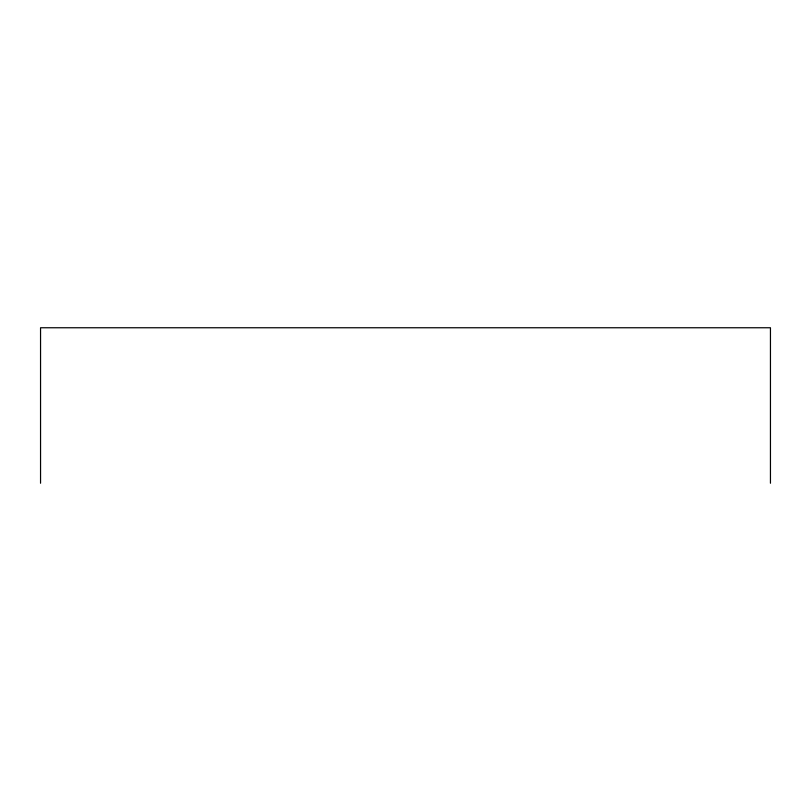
<?xml version="1.0" encoding="UTF-8"?>
<svg xmlns="http://www.w3.org/2000/svg" width="811" height="811" viewBox="0 0 811 811"><rect width="100%" height="100%" fill="white"/><g stroke="black" fill="none" stroke-linecap="round" stroke-linejoin="round"><path stroke-width="1.22" d="M770.45 483.244L770.45 327.756L40.55 327.756L40.55 483.244"/></g></svg>
